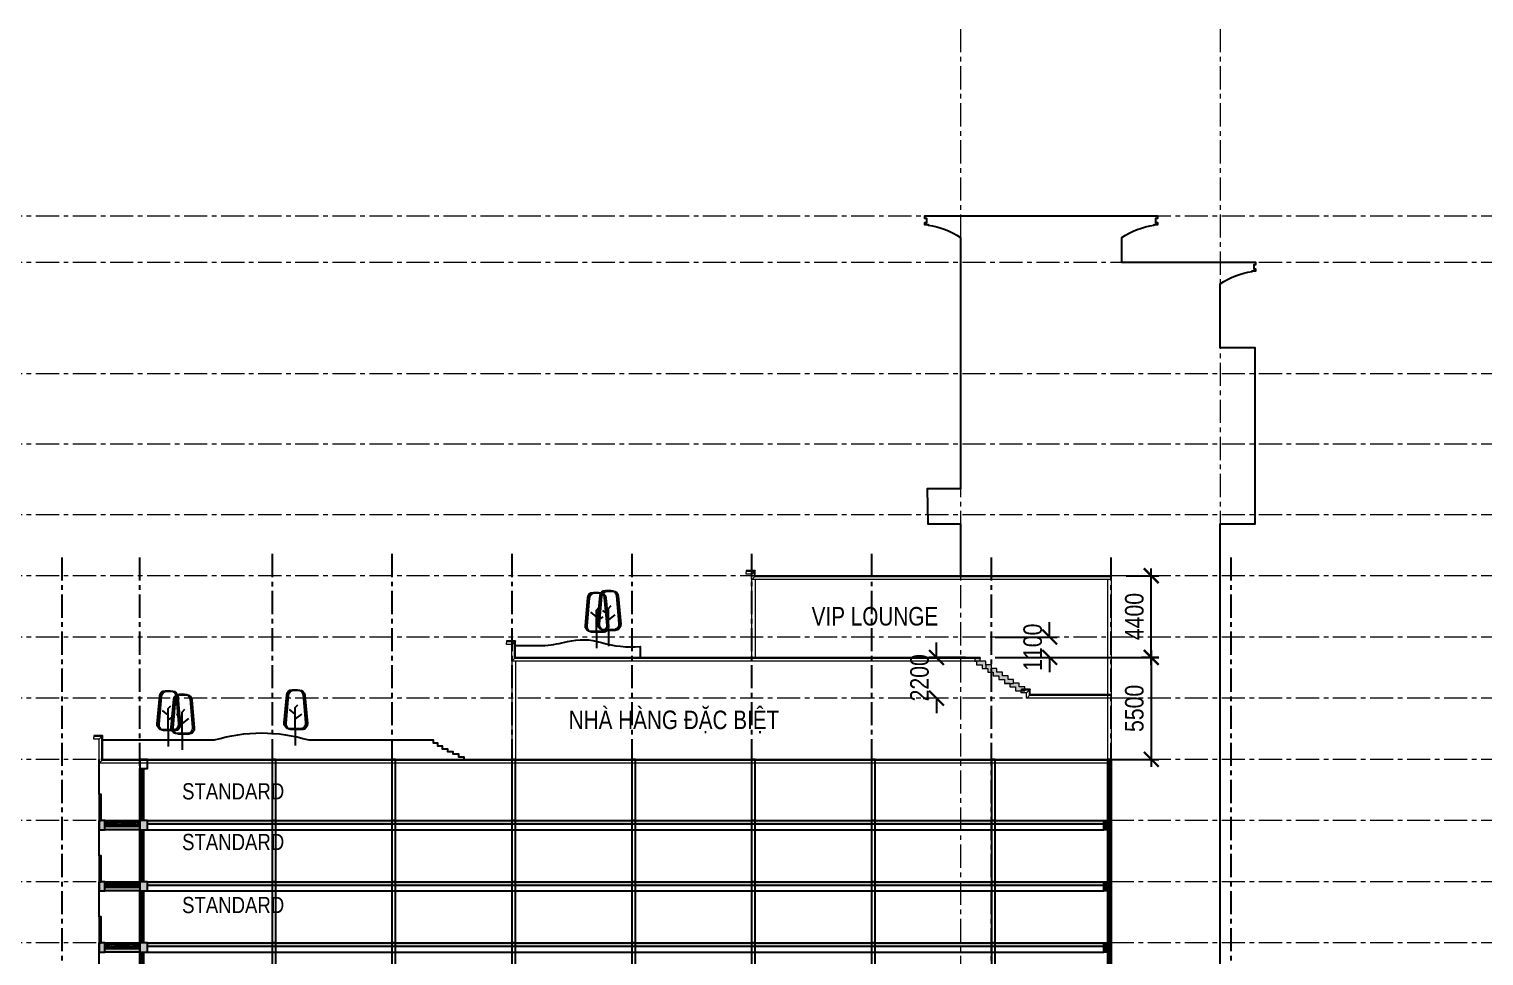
# Model space of a CAD drawing. Header units: millimetres. Extents: x -1030105 to 906887, y -616134 to 1220667.
# Drawn here: x 164068 to 242580, y -277889 to -227885 of the extents above; entities that cross this region are included whole.
import ezdxf

# ---------------------------------------------------------------- set-up
doc = ezdxf.new("R2010")
doc.units = ezdxf.units.MM
doc.header["$MEASUREMENT"] = 0
for name, pattern in [('CENTER', [2, 1.25, -0.25, 0.25, -0.25]), ('DASH', [0.35, 0.25, -0.1]), ('DASHED', [0.75, 0.5, -0.25])]:
    doc.linetypes.add(name, pattern=pattern)
doc.layers.get('Defpoints').update_dxf_attribs({"color": 1})
for name, color, linetype in [('A-_ANOTDIMN_D-', 7, 'Continuous'), ('A-DG-Giao thong', 1, 'Continuous'), ('CORE LIFT$1$A_WALL', 2, 'Continuous'), ('DA-ANNO-DIMS', 9, 'Continuous'), ('DA-GRID-LINE', 9, 'CENTER')]:
    doc.layers.add(name, color=color, linetype=linetype)
for name, color, linetype, lineweight in [('A-Wall', 6, 'Continuous', 9), ('HATCH', 8, 'Continuous', 5), ('S-GRID', 251, 'CENTER', 5)]:
    doc.layers.add(name, color=color, linetype=linetype, lineweight=lineweight)
doc.styles.add('ARIAL NARROW', font='ARIALN.TTF')
doc.styles.add('Arial_2', font='arial.ttf', dxfattribs={"width": 0.8, "height": 625})
doc.styles.add('Xr-GR-Grid 1-400$0$Dim-Text', font='ARIALN.TTF')
doc.dimstyles.new('DIM-400', dxfattribs={"dimscale": 10, "dimtxt": 100, "dimasz": 80, "dimexe": 40, "dimexo": 80, "dimgap": 40, "dimtad": 1, "dimdec": 0, "dimzin": 0, "dimdsep": 46, "dimtxsty": 'Xr-GR-Grid 1-400$0$Dim-Text', "dimblk": 'Xr-GR-Grid 1-400$0$_ArchTick', "dimcen": -100, "dimdle": 40, "dimclrt": 11, "dimadec": 0, "dimazin": 0, "dimtfac": 1, "dimtdec": 0, "dimtix": 1, "dimtofl": 0, "dimtmove": 0, "dimatfit": 3, "dimldrblk": 'Xr-GR-Grid 1-400$0$_ArchTick', "dimfxl": 1, "dimtolj": 1, "dimtzin": 0, "dimarcsym": 1})

# ---------------------------------------------------------------- blocks, each defined once
blk = doc.blocks.new('A$Cdb52d172')
at = {"layer": 'S-GRID', "ltscale": 1000}
for p, q in [((106295, 87115), (-27330, 87115)), ((106295, 84615), (-27330, 84615)), ((106295, 78615), (-27330, 78615)), ((106295, 74815), (-27330, 74815)), ((106295, 71015), (-27330, 71015)), ((106295, 67715), (-27330, 67715)), ((106295, 64415), (-27330, 64415)), ((106295, 61115), (-27330, 61115)), ((106295, 57815), (-27330, 57815)), ((106295, 54515), (-27330, 54515)), ((106295, 51215), (-27330, 51215)), ((106295, 47915), (-27330, 47915))]:
    blk.add_line(p, q, dxfattribs=at)
blk = doc.blocks.new('STANDARD LUXURY')
at = {"layer": 'CORE LIFT$1$A_WALL'}
h = blk.add_hatch(color=256, dxfattribs=at)
h.dxf.hatch_style = 1
h.paths.add_polyline_path([(2245, 50), (2245, 2750), (2255, 2750), (2255, 50)])
h = blk.add_hatch(color=256, dxfattribs=at)
h.dxf.hatch_style = 1
h.paths.add_polyline_path([(2600, 0), (54220, 0), (54220, -200), (2600, -200)])
h.paths.add_polyline_path([(300, -300), (2200, -300), (2200, -500), (300, -500)])
h.paths.add_polyline_path([(2200, 0), (2200, -500), (2600, -500), (2600, 0)])
h.paths.add_polyline_path([(0, 0), (0, -500), (300, -500), (300, 0)])
h = blk.add_hatch(color=256, dxfattribs=at)
h.dxf.hatch_style = 1
h.paths.add_polyline_path([(54620, 0), (54620, -500), (54220, -500), (54220, 0)])
at = {"layer": 'HATCH', "linetype": 'DASHED'}
h = blk.add_hatch(dxfattribs=at)
h.set_pattern_fill('ANSI31', color=256, scale=500)
h.set_pattern_definition([(45, (8588670.26, 687426.54), (-44.19417382, 44.19417382), [])])
h.paths.add_polyline_path([(54620, 3300), (54420, 3300), (54420, 0), (54620, 0)])
h = blk.add_hatch(dxfattribs=at)
h.set_pattern_fill('ANSI31', color=256, scale=500)
h.set_pattern_definition([(45, (8546849.87, 687426.54), (-44.19417382, 44.19417382), [])])
h.paths.add_polyline_path([(300, 0), (2200, 0), (2200, -300), (300, -300)])
at = {"layer": 'CORE LIFT$1$A_WALL'}
for points in [[(0, 1400), (0, 3300)], [(2200, 2900), (2200, 0)], [(2400, 2800), (2400, 0)], [(2600, -500), (54220, -500)]]:
    blk.add_lwpolyline(points, dxfattribs=at)
for points in [[(2200, 3300), (2200, 2800), (2600, 2800), (2600, 3300)], [(9330, 0), (9530, 0), (9530, 3300), (9330, 3300)], [(15800, 0), (16000, 0), (16000, 3300), (15800, 3300)], [(22270, 0), (22470, 0), (22470, 3300), (22270, 3300)], [(28740, 0), (28940, 0), (28940, 3300), (28740, 3300)], [(35210, 0), (35410, 0), (35410, 3300), (35210, 3300)], [(41680, 0), (41880, 0), (41880, 3300), (41680, 3300)], [(48150, 0), (48350, 0), (48350, 3300), (48150, 3300)], [(54620, 3300), (54420, 3300), (54420, 0), (54620, 0)], [(2200, 2800), (2300, 2800), (2300, 0), (2200, 0)], [(2200, 2800), (2300, 2800), (2300, 2750), (2200, 2750)], [(2245, 50), (2245, 2750), (2255, 2750), (2255, 50)], [(100, 0), (100, 1400), (0, 1400), (0, 0)], [(0, 0), (0, -500), (300, -500), (300, 0)], [(300, 0), (2200, 0), (2200, -300), (300, -300)], [(2200, 50), (2300, 50), (2300, 0), (2200, 0)], [(2200, 0), (2200, -500), (2600, -500), (2600, 0)], [(2600, 0), (54220, 0), (54220, -200), (2600, -200)], [(54620, 0), (54620, -500), (54220, -500), (54220, 0)], [(300, -300), (2200, -300), (2200, -500), (300, -500)]]:
    blk.add_lwpolyline(points, close=True, dxfattribs=at)
blk = doc.blocks.new('CAY')
at = {"layer": 'A-DG-Giao thong'}
for p, q in [((-21, 1693), (-326, 1936)), ((-21, 2044), (114, 2196)), ((-21, 1693), (-21, 2044)), ((-6, 0), (-21, 1693)), ((-15, 1432), (339, 1694))]:
    blk.add_line(p, q, dxfattribs=at)
for points in [[(-185, 3010), (104, 3010, -0.388879), (403, 2736), (536, 1216, -0.440011), (237, 890), (-317, 890, -0.440011), (-616, 1216), (-483, 2736, -0.388879)], [(-87, 2980), (197, 2980, -0.388879), (496, 2706), (629, 1186, -0.440011), (330, 860), (-220, 860, -0.440011), (-519, 1186), (-386, 2706, -0.388879)]]:
    blk.add_lwpolyline(points, format="xyb", close=True, dxfattribs=at)
blk = doc.blocks.new('Xr-GR-Grid 1-400$0$_ArchTick')
at = {"layer": 'DA-ANNO-DIMS', "color": 0, "const_width": 0.15}
blk.add_lwpolyline([(-0.5, -0.5), (0.5, 0.5)], dxfattribs=at)
blk = doc.blocks.new('*D1094')
at = {"layer": 'A-_ANOTDIMN_D-', "color": 0, "lineweight": -2, "transparency": 16777216}
for p, q in [((224630, -261385), (224630, -267685)), ((216200, -261785), (225030, -261785)), ((216200, -267285), (225030, -267285))]:
    blk.add_line(p, q, dxfattribs=at)
at = {"layer": 'Defpoints', "color": 0, "transparency": 16777216}
for p in [(215400, -261785), (215400, -267285), (224630, -267285)]:
    blk.add_point(p, dxfattribs=at)
at = {"layer": 'A-_ANOTDIMN_D-', "color": 0, "lineweight": -2, "transparency": 16777216, "xscale": 800, "yscale": 800, "zscale": 800}
for p, rotation in [((224630, -261785), 90), ((224630, -267285), 270)]:
    blk.add_blockref('Xr-GR-Grid 1-400$0$_ArchTick', p, dxfattribs=dict(at, rotation=rotation))
at = {"layer": 'A-_ANOTDIMN_D-', "color": 11, "transparency": 16777216, "insert": (223719, -264535), "char_height": 1000, "attachment_point": 5, "rotation": 90, "style": 'Xr-GR-Grid 1-400$0$Dim-Text'}
blk.add_mtext('\\A1;5500', dxfattribs=at)
blk = doc.blocks.new('*D1095')
at = {"layer": 'A-_ANOTDIMN_D-', "color": 0, "lineweight": -2, "transparency": 16777216}
for p, q in [((223270, -257380), (225030, -257380)), ((224630, -262180), (224630, -256980)), ((224100, -261780), (225030, -261780))]:
    blk.add_line(p, q, dxfattribs=at)
at = {"layer": 'Defpoints', "color": 0, "transparency": 16777216}
for p in [(222470, -257380), (224630, -257380), (223300, -261780)]:
    blk.add_point(p, dxfattribs=at)
at = {"layer": 'A-_ANOTDIMN_D-', "color": 0, "lineweight": -2, "transparency": 16777216, "xscale": 800, "yscale": 800, "zscale": 800}
for p, rotation in [((224630, -257380), 90), ((224630, -261780), 270)]:
    blk.add_blockref('Xr-GR-Grid 1-400$0$_ArchTick', p, dxfattribs=dict(at, rotation=rotation))
at = {"layer": 'A-_ANOTDIMN_D-', "color": 11, "transparency": 16777216, "insert": (223719, -259580), "char_height": 1000, "attachment_point": 5, "rotation": 90, "style": 'Xr-GR-Grid 1-400$0$Dim-Text'}
blk.add_mtext('\\A1;4400', dxfattribs=at)
blk = doc.blocks.new('*D1096')
at = {"layer": 'A-_ANOTDIMN_D-', "color": 0, "lineweight": -2, "transparency": 16777216}
for p, q in [((213035, -261785), (213035, -260985)), ((214600, -261785), (212635, -261785)), ((212320, -263985), (212635, -263985)), ((213035, -263985), (213035, -264785))]:
    blk.add_line(p, q, dxfattribs=at)
at = {"layer": 'Defpoints', "color": 0, "transparency": 16777216}
for p in [(215400, -261785), (213035, -263985), (213120, -263985)]:
    blk.add_point(p, dxfattribs=at)
at = {"layer": 'A-_ANOTDIMN_D-', "color": 0, "lineweight": -2, "transparency": 16777216, "xscale": 800, "yscale": 800, "zscale": 800}
for p, rotation in [((213035, -261785), 270), ((213035, -263985), 90)]:
    blk.add_blockref('Xr-GR-Grid 1-400$0$_ArchTick', p, dxfattribs=dict(at, rotation=rotation))
at = {"layer": 'A-_ANOTDIMN_D-', "color": 11, "transparency": 16777216, "insert": (212124, -262885), "char_height": 1000, "attachment_point": 5, "rotation": 90, "style": 'Xr-GR-Grid 1-400$0$Dim-Text'}
blk.add_mtext('\\A1;2200', dxfattribs=at)
blk = doc.blocks.new('*D1097')
at = {"layer": 'A-_ANOTDIMN_D-', "color": 0, "lineweight": -2, "transparency": 16777216}
for p, q in [((219145, -260685), (219145, -259885)), ((216200, -260685), (219545, -260685)), ((216200, -261785), (219545, -261785)), ((219145, -261785), (219145, -262585))]:
    blk.add_line(p, q, dxfattribs=at)
at = {"layer": 'Defpoints', "color": 0, "transparency": 16777216}
for p in [(215400, -260685), (219145, -260685), (215400, -261785)]:
    blk.add_point(p, dxfattribs=at)
at = {"layer": 'A-_ANOTDIMN_D-', "color": 0, "lineweight": -2, "transparency": 16777216, "xscale": 800, "yscale": 800, "zscale": 800}
for p, rotation in [((219145, -260685), 270), ((219145, -261785), 90)]:
    blk.add_blockref('Xr-GR-Grid 1-400$0$_ArchTick', p, dxfattribs=dict(at, rotation=rotation))
at = {"layer": 'A-_ANOTDIMN_D-', "color": 11, "transparency": 16777216, "insert": (218234, -261235), "char_height": 1000, "attachment_point": 5, "rotation": 90, "style": 'Xr-GR-Grid 1-400$0$Dim-Text'}
blk.add_mtext('\\A1;1100', dxfattribs=at)

msp = doc.modelspace()

# ---------------------------------------------------------------- hatches: boundary and pattern name
at = {"layer": 'A-Wall'}
h = msp.add_hatch(dxfattribs=at)
h.set_pattern_fill('ANSI31', color=256)
h.set_pattern_definition([(45, (-1186940.91745, -2016867.62503), (-0.088388347648, 0.088388347648), [])])
h.paths.add_polyline_path([(215100, -261985), (215200, -261985), (215200, -262185), (215500, -262185), (215500, -262385), (215800, -262385), (215800, -262585), (216100, -262585), (216100, -262785), (216400, -262785), (216400, -262985), (216700, -262985), (216700, -263185), (217200, -263185), (217200, -262985), (216900, -262985), (216900, -262785), (216600, -262785), (216600, -262585), (216300, -262585), (216300, -262385), (215999.055, -262385), (215999.055, -262185), (215700, -262185), (215700, -261985), (215400, -261985), (215400, -261785), (215100, -261785)])
h = msp.add_hatch(dxfattribs=at)
h.set_pattern_fill('ANSI31', color=256)
h.set_pattern_definition([(45, (-1186340.91745, -2017262.62503), (-0.088388347648, 0.088388347648), [])])
h.paths.add_polyline_path([(215700, -262380), (215800, -262380), (215800, -262580), (216100, -262580), (216100, -262780), (216400, -262780), (216400, -262980), (216700, -262980), (216700, -263180), (217000, -263180), (217000, -263380), (217300, -263380), (217300, -263580), (217800, -263580), (217800, -263380), (217500, -263380), (217500, -263180), (217200, -263180), (217200, -262980), (216900, -262980), (216900, -262780), (216600, -262780), (216600, -262580), (216300, -262580), (216300, -262380), (215999.055, -262380), (215999.055, -262180), (215700, -262180)])

# ---------------------------------------------------------------- linework, layer by layer
at = {"layer": 'A-DG-Giao thong'}
for points in [[(228340, -300285), (228340, -254585), (230240, -254585), (230240, -245085), (228340, -245085), (228340, -241634.524, -0.114294146), (230080, -240966.601), (230080, -240935), (230280, -240935), (230280, -240830), (230180, -240830), (230180, -240590), (230280, -240590), (230280, -240485), (223040, -240485), (223040, -239132.705, -0.112340114), (224780, -238464.781), (224780, -238435), (224980, -238435), (224980, -238330), (224880, -238330), (224880, -238090), (224980, -238090), (224980, -237985), (212395, -237985), (212395, -238090), (212495, -238090), (212495, -238330), (212395, -238330), (212395, -238435), (212596.008, -238435), (212590.816, -238464.441, -0.114344966), (214340, -239135.89), (214340, -252685), (212537.332, -252685), (212570.496, -254585), (214340, -254585), (214340, -257380)], [(190320, -261135), (191922.26, -261135, 0.038659986), (193119.271, -260934.689, -0.141858566), (194951.456, -260982.666, 0.088988009), (197050, -261203.232), (197050, -261790)], [(168050, -266240), (174075, -266240, -0.148489122), (179160, -266240), (185880, -266240), (185880, -266395), (186115, -266395), (186115, -266550), (186365, -266550), (186365, -266720), (186650, -266720), (186650, -266865), (186940, -266865), (186940, -266990), (187245, -266990), (187245, -267145), (187535, -267145), (187535, -267285)]]:
    msp.add_lwpolyline(points, format="xyb", dxfattribs=at)
at = {"layer": 'A-Wall', "linetype": 'DASH'}
for p, q in [((203260, -257095), (202765, -257095)), ((202765, -257095), (202765, -257195)), ((203260, -257095), (203160, -257195)), ((203260, -257390), (203160, -257490)), ((203260, -257390), (203260, -257095)), ((222470, -257390), (203260, -257390)), ((222470, -257390), (222470, -257490)), ((190320, -260895), (189825, -260895)), ((189825, -260895), (189825, -260995)), ((190320, -260895), (190220, -260995)), ((190320, -261785), (190320, -260895)), ((190320, -261785), (190220, -261885)), ((215400, -261785), (190320, -261785)), ((215400, -261785), (215400, -261885)), ((218100, -263495), (217605, -263495)), ((217605, -263495), (217605, -263595)), ((218100, -263495), (218000, -263595)), ((218100, -263790), (218000, -263890)), ((218100, -263790), (218100, -263495)), ((222470, -263790), (218100, -263790)), ((222470, -263790), (222470, -263890)), ((168050, -265995), (167555, -265995)), ((167555, -265995), (167555, -266095)), ((168050, -265995), (167950, -266095)), ((168050, -267290), (168050, -265995)), ((168050, -267290), (167950, -267390)), ((222469.05, -267290), (168050, -267290)), ((222469.05, -267290), (222469.05, -267390))]:
    msp.add_line(p, q, dxfattribs=at)
at = {"layer": 'A-Wall'}
for p, q in [((203210, -257145), (202765, -257145)), ((202765, -257295), (202765, -257195)), ((203060, -257295), (202765, -257295)), ((203060, -257295), (203160, -257195)), ((203060, -257590), (203060, -257295)), ((203060, -257590), (203160, -257490)), ((203210, -257440), (203210, -257145)), ((222470, -257440), (203210, -257440)), ((222470, -257590), (222470, -257490)), ((222470, -257590), (203060, -257590)), ((203060, -257590), (203060, -261770)), ((203260, -257590), (203260, -261770)), ((222270, -257575), (222270, -267285)), ((222469.05, -257575), (222469.05, -267290)), ((190270, -260945), (189825, -260945)), ((189825, -261095), (189825, -260995)), ((190120, -261095), (189825, -261095)), ((190120, -261095), (190220, -260995)), ((190120, -261985), (190120, -261095)), ((190270, -261835), (190270, -260945)), ((190120, -261985), (190220, -261885)), ((215400, -261985), (190120, -261985)), ((190120, -261990), (190120, -267285)), ((215400, -261835), (190270, -261835)), ((190320, -261990), (190320, -267285)), ((215400, -261985), (215400, -261885)), ((218050, -263545), (217605, -263545)), ((217605, -263695), (217605, -263595)), ((217900, -263695), (217605, -263695)), ((217900, -263695), (218000, -263595)), ((217900, -263990), (217900, -263695)), ((218050, -263840), (218050, -263545)), ((217900, -263990), (218000, -263890)), ((222470, -263990), (217900, -263990)), ((222470, -263840), (218050, -263840)), ((222470, -263990), (222470, -263890)), ((168000, -266045), (167555, -266045)), ((167555, -266195), (167555, -266095)), ((167850, -266195), (167950, -266095)), ((168000, -267340), (168000, -266045)), ((167850, -266195), (167555, -266195)), ((167850, -267490), (167850, -266195)), ((167850, -267490), (167950, -267390)), ((222469.05, -267490), (167850, -267490)), ((222469.05, -267340), (168000, -267340)), ((222469.05, -267490), (222469.05, -267390))]:
    msp.add_line(p, q, dxfattribs=at)
for points in [[(215100, -261985), (215200, -261985), (215200, -262185), (215500, -262185), (215500, -262385), (215800, -262385), (215800, -262585), (216100, -262585), (216100, -262785), (216400, -262785), (216400, -262985), (216700, -262985), (216700, -263185), (217200, -263185), (217200, -262985), (216900, -262985), (216900, -262785), (216600, -262785), (216600, -262585), (216300, -262585), (216300, -262385), (215999.055, -262385), (215999.055, -262185), (215700, -262185), (215700, -261985), (215400, -261985), (215400, -261785), (215100, -261785)], [(215700, -262380), (215800, -262380), (215800, -262580), (216100, -262580), (216100, -262780), (216400, -262780), (216400, -262980), (216700, -262980), (216700, -263180), (217000, -263180), (217000, -263380), (217300, -263380), (217300, -263580), (217800, -263580), (217800, -263380), (217500, -263380), (217500, -263180), (217200, -263180), (217200, -262980), (216900, -262980), (216900, -262780), (216600, -262780), (216600, -262580), (216300, -262580), (216300, -262380), (215999.055, -262380), (215999.055, -262180), (215700, -262180)]]:
    msp.add_lwpolyline(points, close=True, dxfattribs=at)
at = {"layer": 'CORE LIFT$1$A_WALL'}
for points in [[(222270, -267285), (222270, -300785)], [(222469.05, -267290), (222469.05, -300784.5)]]:
    msp.add_lwpolyline(points, dxfattribs=at)
at = {"layer": 'DA-GRID-LINE', "color": 8, "ltscale": 1000}
for p, q in [((165848.66, -325640.83), (165848.66, -256199.28)), ((170048.65, -325640.85), (170048.65, -256199.3)), ((215999.055, -325640.83), (215999.055, -256202.445)), ((222469.05, -325640.85), (222469.05, -256202.45)), ((228939.055, -325640.83), (228939.055, -256202.445))]:
    msp.add_line(p, q, dxfattribs=at)
for points in [[(177180, -256200), (177180, -325640)], [(183649, -256198.8), (183649, -325640.85)], [(190119.015, -256198.78), (190119.015, -325640.83)], [(196589.05, -256198.8), (196589.05, -325640.85)], [(203059.05, -256198.8), (203059.05, -325640.85)], [(209529.1, -256198.8), (209529.1, -325640.85)]]:
    msp.add_lwpolyline(points, dxfattribs=at)
at = {"layer": 'S-GRID', "ltscale": 1000}
for p, q in [((214340, -227885), (214340, -325100)), ((228340, -227885), (228340, -325100))]:
    msp.add_line(p, q, dxfattribs=at)

# ---------------------------------------------------------------- block references
at = {"color": 8}
msp.add_blockref('A$Cdb52d172', (161390, -325100), dxfattribs=at)
at = {"layer": 'A-DG-Giao thong'}
for name, p in [('CAY', (194705, -261285)), ('CAY', (195365, -261185)), ('CAY', (171600, -266590)), ('CAY', (172355, -266780)), ('CAY', (178455, -266535)), ('STANDARD LUXURY', (167850, -270585)), ('STANDARD LUXURY', (167850, -273885)), ('STANDARD LUXURY', (167850, -277185)), ('STANDARD LUXURY', (167850, -280485))]:
    msp.add_blockref(name, p, dxfattribs=at)

# ---------------------------------------------------------------- texts
at = {"style": 'Arial_2', "width": 0.8}
for s, p in [('VIP LOUNGE', (206300, -260065)), ('NHÀ HÀNG ĐẶC BIỆT', (193190, -265655))]:
    msp.add_text(s, height=1000, dxfattribs=at).set_placement(p)
at = {"char_height": 875, "width": 20545, "attachment_point": 4, "style": 'ARIAL NARROW'}
for insert in [(172325, -269015), (172325, -271750), (172325, -275150)]:
    msp.add_mtext('STANDARD', dxfattribs=dict(at, insert=insert))

# ---------------------------------------------------------------- dimensions: what is measured, and where the dimension line sits
at = {"layer": 'A-_ANOTDIMN_D-'}
for base, p1, p2, picture, middle in [((224630, -257380), (223300, -261780), (222470, -257380), '*D1095', (223719.427, -259580)), ((219145, -260685), (215400, -261785), (215400, -260685), '*D1097', (218234.427, -261235)), ((213035, -263985), (215400, -261785), (213120, -263985), '*D1096', (212124.427, -262885)), ((224630, -267285), (215400, -261785), (215400, -267285), '*D1094', (223719.427, -264535))]:
    dim = msp.add_linear_dim(base=base, p1=p1, p2=p2, angle=90, dimstyle='DIM-400', dxfattribs=at)
    dim.commit()
    dim.dimension.update_dxf_attribs({"geometry": picture, "text_midpoint": middle})

doc.saveas('drawing.dxf')
